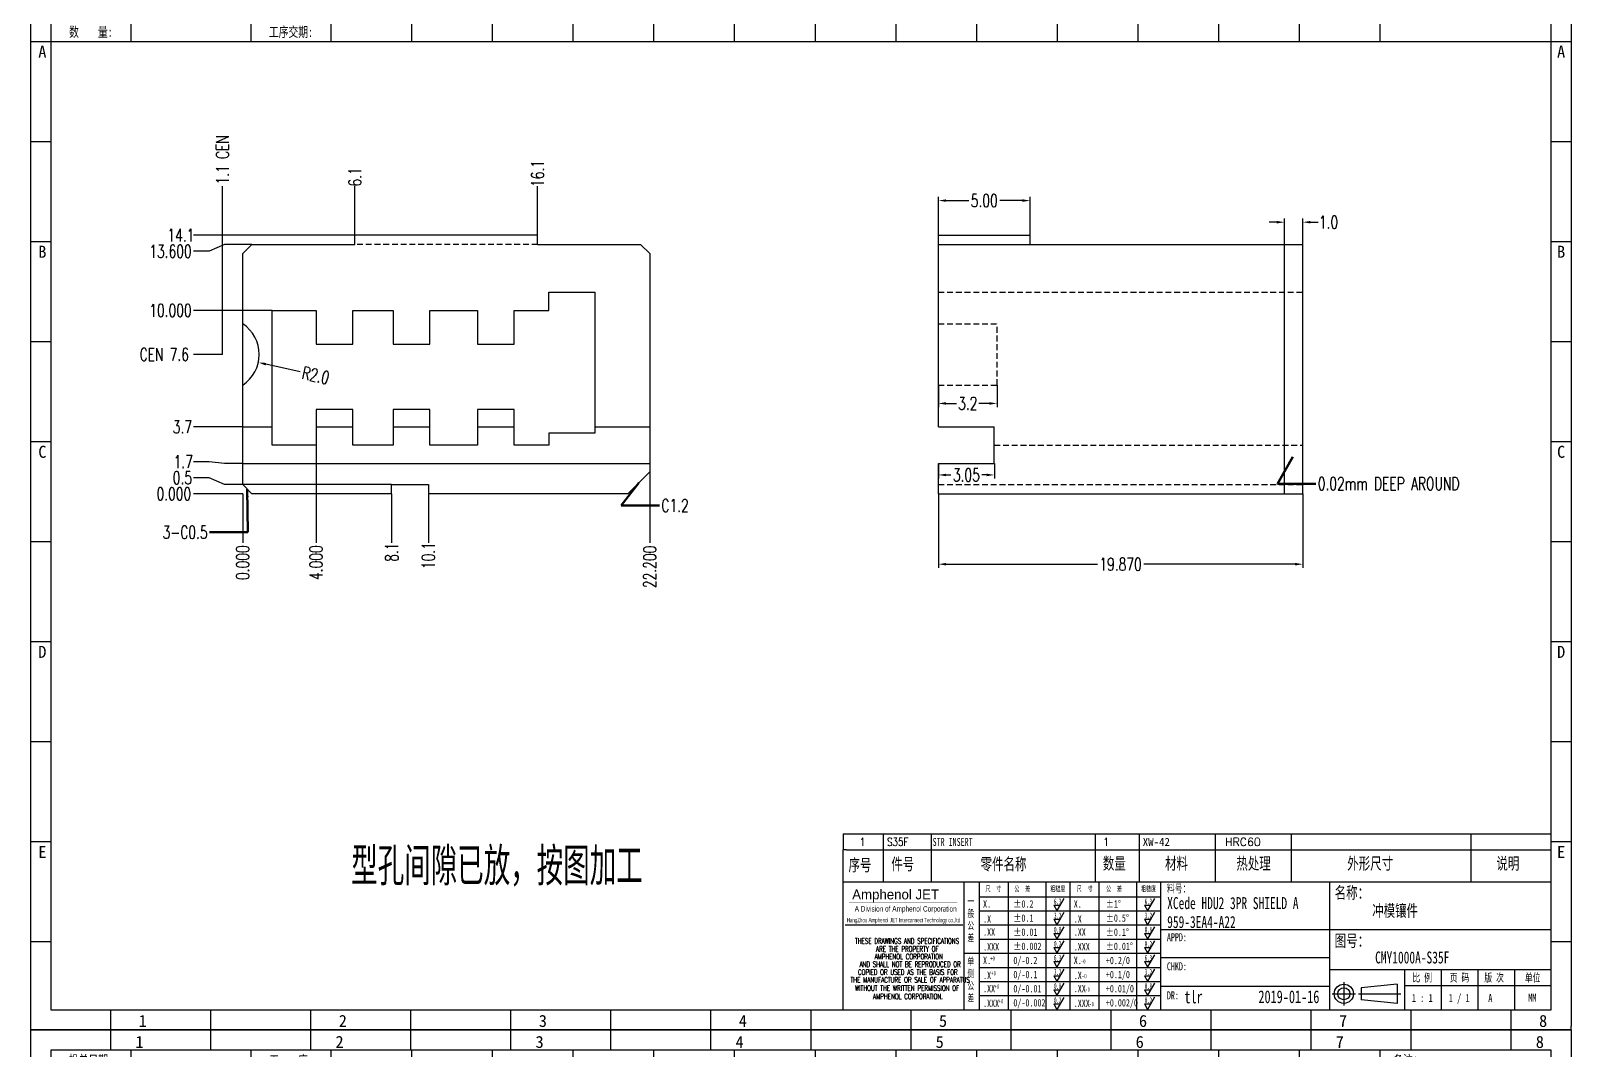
# Model space of a CAD drawing. Header units: millimetres. Extents: x -2852 to 5627, y -2271 to 1849.
# Drawn here: x -934.6 to -850.6, y -246.7 to -191.1 of the extents above; entities that cross this region are included whole.
import ezdxf
from ezdxf.enums import TextEntityAlignment as Align

# ---------------------------------------------------------------- set-up
doc = ezdxf.new("R2010")
doc.units = ezdxf.units.MM
doc.header["$PDSIZE"] = 3
doc.linetypes.add('DASHED2', pattern=[9.525, 6.35, -3.175])
for name, color, linetype in [('1', 7, 'Continuous'), ('11', 4, 'DASHED2'), ('41', 1, 'Continuous')]:
    doc.layers.add(name, color=color, linetype=linetype)
doc.styles.add('CH', font='仿宋_GB2312_0.ttf')
doc.styles.add('jet01', font='simplex.shx', dxfattribs={"width": 0.7, "bigfont": 'hztxt.shx'})
doc.styles.add('jet02', font='simplex.shx', dxfattribs={"width": 0.7})
doc.styles.add('SIMPLEX', font='SIMPLEX')
doc.styles.get("Standard").update_dxf_attribs({"font": '仿宋_GB2312_0.ttf', "width": 0.7})
doc.styles.add('TEXTSTYLE_1', font='TRIUMB.TTF')
doc.styles.add('TEXTSTYLE_2', font='TRIUM.TTF')
doc.styles.add('tk', font='', dxfattribs={"width": 0.7})
doc.styles.add('tk 2', font='仿宋_GB2312_0.ttf', dxfattribs={"width": 0.65})
doc.styles.add('tk 4', font='simplex.shx', dxfattribs={"width": 0.65, "bigfont": 'bigfont.shx'})
doc.styles.get('tk').set_extended_font_data('NSimSun')
doc.dimstyles.new('jet02', dxfattribs={"dimtxt": 3.5, "dimasz": 2.1, "dimexe": 1, "dimexo": 0, "dimgap": 0.5, "dimtad": 0, "dimtoh": 1, "dimdec": 3, "dimzin": 9, "dimdsep": 46, "dimtxsty": 'jet02', "dimcen": 0, "dimclrt": 256, "dimazin": 2, "dimtfac": 1, "dimtdec": 3, "dimtofl": 0, "dimtmove": 0, "dimatfit": 1, "dimfxl": 0, "dimarcsym": 0})

# ---------------------------------------------------------------- blocks, each defined once
blk = doc.blocks.new('*D124')
at = {"layer": '41', "ltscale": 0.05}
for p, q in [((30.095, -2654.696), (30.095, -2652.606)), ((35.095, -2654.696), (35.095, -2652.606)), ((30.515, -2652.806), (31.748, -2652.806)), ((34.675, -2652.806), (33.441, -2652.806))]:
    blk.add_line(p, q, dxfattribs=at)
for points in [[(30.515, -2652.736), (30.515, -2652.876), (30.095, -2652.806)], [(34.675, -2652.736), (34.675, -2652.876), (35.095, -2652.806)]]:
    blk.add_solid(points, dxfattribs=at)
at = {"layer": 'Defpoints', "color": 0, "ltscale": 0.05}
for p in [(35.095, -2652.806), (30.095, -2654.696), (35.095, -2654.696)]:
    blk.add_point(p, dxfattribs=at)
at = {"layer": '41', "ltscale": 0.05, "insert": (32.595, -2652.806), "char_height": 0.7, "attachment_point": 5, "style": 'jet02'}
blk.add_mtext('5.00', dxfattribs=at)
blk = doc.blocks.new('A3-N')
at = {"layer": '1', "color": 1}
for p, q in [((0, 0), (0, 296.73)), ((0, 296.73), (420, 296.73)), ((21.82, 291.27), (21.82, 296.73)), ((49.09, 291.27), (49.09, 296.73)), ((76.36, 291.27), (76.36, 296.73)), ((103.64, 291.27), (103.64, 296.73)), ((103.64, 291.27), (103.64, 296.73)), ((103.64, 291.27), (103.64, 296.73)), ((130.91, 291.27), (130.91, 296.73)), ((158.18, 291.27), (158.18, 296.73)), ((185.45, 291.27), (185.45, 296.73)), ((212.73, 291.27), (212.73, 296.73)), ((240, 291.27), (240, 296.73)), ((267.27, 291.27), (267.27, 296.73)), ((294.55, 291.27), (294.55, 296.73)), ((321.82, 291.27), (321.82, 296.73)), ((349.09, 291.27), (349.09, 296.73)), ((376.36, 291.27), (376.36, 296.73)), ((403.64, 291.27), (403.64, 296.73)), ((420, 296.73), (420, 1)), ((5.45, 269.45), (0, 269.45)), ((420, 269.45), (414.55, 269.45)), ((5.45, 242.18), (0, 242.18)), ((420, 242.18), (414.55, 242.18)), ((5.45, 214.91), (0, 214.91)), ((420, 214.91), (414.55, 214.91)), ((5.45, 187.64), (0, 187.64)), ((420, 187.64), (414.55, 187.64)), ((5.45, 160.36), (0, 160.36)), ((420, 160.36), (414.55, 160.36)), ((5.45, 133.09), (0, 133.09)), ((420, 133.09), (414.55, 133.09)), ((5.45, 105.82), (0, 105.82)), ((420, 105.82), (414.55, 105.82)), ((5.45, 78.55), (0, 78.55)), ((420, 78.55), (414.55, 78.55)), ((5.45, 51.27), (0, 51.27)), ((420, 51.27), (414.55, 51.27)), ((222.45, 49.09), (221.45, 49.09)), ((221.45, 49.09), (221.45, 40.36)), ((222.45, 49.09), (414.55, 49.09)), ((232.36, 49.09), (232.36, 40.36)), ((245.45, 49.09), (245.45, 40.36)), ((290.18, 49.09), (290.18, 40.36)), ((302.18, 49.09), (302.18, 40.36)), ((322.91, 49.09), (322.91, 40.36)), ((343.64, 49.09), (343.64, 40.36)), ((392.73, 40.36), (392.73, 49.09)), ((258.55, 40.36), (258.55, 5.44)), ((266.45, 40.36), (266.45, 5.44)), ((276.78, 40.36), (276.78, 5.45)), ((291.18, 40.36), (291.18, 5.45)), ((301.51, 40.37), (301.51, 5.46)), ((308.01, 40.36), (308.01, 5.45)), ((354.09, 40.36), (354.09, 5.45)), ((308.01, 32.39), (258.55, 32.39)), ((308.01, 28.54), (258.55, 28.54)), ((414.55, 27.27), (308.01, 27.27)), ((5.45, 24), (0, 24)), ((308.01, 24.69), (258.55, 24.69)), ((420, 24), (414.55, 24)), ((308.01, 16.99), (258.55, 16.99)), ((354.09, 19.63), (308.01, 19.63)), ((308.01, 13.14), (258.55, 13.14)), ((414.55, 16.36), (354.09, 16.36)), ((374.55, 16.36), (374.55, 5.45)), ((384.55, 16.36), (384.55, 5.45)), ((394.55, 16.36), (394.55, 5.45)), ((404.55, 16.36), (404.55, 5.45)), ((308.01, 9.29), (258.55, 9.29)), ((308.01, 11.99), (354.09, 11.99)), ((372.51, 12.49), (362.69, 11.5)), ((362.69, 11.5), (362.69, 8.23)), ((372.51, 12.49), (372.51, 7.25)), ((414.55, 12), (374.55, 12)), ((21.82, 0), (21.82, 5.45)), ((49.09, 0), (49.09, 5.45)), ((76.36, 0), (76.36, 5.45)), ((103.64, 0), (103.64, 5.45)), ((130.91, 0), (130.91, 5.45)), ((158.18, 0), (158.18, 5.45)), ((185.45, 0), (185.45, 5.45)), ((212.73, 0), (212.73, 5.45)), ((240, 0), (240, 5.45)), ((267.27, 0), (267.27, 5.45)), ((294.55, 0), (294.55, 5.45)), ((321.82, 0), (321.82, 5.45)), ((349.09, 0), (349.09, 5.45)), ((372.51, 7.25), (362.69, 8.23)), ((376.36, 0), (376.36, 5.45)), ((403.64, 0), (403.64, 5.45)), ((1, 0), (0, 0)), ((420, 0), (1, 0)), ((420, 0), (420, 1))]:
    blk.add_line(p, q, dxfattribs=at)
at = {"layer": '1'}
for p, q in [((414.55, 278.18), (414.55, 284.73)), ((221.45, 40.36), (221.45, 5.45)), ((221.45, 40.36), (414.55, 40.36)), ((221.45, 40.36), (414.55, 40.36)), ((254.41, 40.36), (254.41, 5.45)), ((283.28, 40.36), (283.28, 5.45)), ((308.01, 36.24), (258.55, 36.24)), ((222.08, 28.67), (254.12, 28.67)), ((308.01, 20.84), (254.41, 20.84))]:
    blk.add_line(p, q, dxfattribs=at)
at = {"layer": '1', "color": 1, "ltscale": 0.05}
for p, q in [((278.93, 34.04), (279.79, 32.56)), ((278.93, 34.04), (280.65, 34.04)), ((281.68, 35.84), (279.79, 32.56)), ((303.66, 34.05), (304.52, 32.56)), ((303.66, 34.05), (305.38, 34.05)), ((306.41, 35.84), (304.52, 32.56)), ((278.93, 30.19), (279.79, 28.71)), ((278.93, 30.19), (280.65, 30.19)), ((281.68, 31.99), (279.79, 28.71)), ((303.66, 30.2), (305.38, 30.2)), ((303.66, 30.2), (304.52, 28.71)), ((306.41, 31.99), (304.52, 28.71)), ((278.93, 26.34), (279.79, 24.86)), ((278.93, 26.34), (280.65, 26.34)), ((281.68, 28.14), (279.79, 24.86)), ((303.66, 26.35), (304.52, 24.86)), ((303.66, 26.35), (305.38, 26.35)), ((306.41, 28.14), (304.52, 24.86)), ((278.93, 22.49), (280.65, 22.49)), ((278.93, 22.49), (279.79, 21.01)), ((281.68, 24.29), (279.79, 21.01)), ((303.66, 22.5), (305.38, 22.5)), ((303.66, 22.5), (304.52, 21.01)), ((306.41, 24.29), (304.52, 21.01)), ((278.93, 18.66), (279.79, 17.17)), ((278.93, 18.66), (280.65, 18.66)), ((281.68, 20.45), (279.79, 17.17)), ((303.66, 18.66), (304.52, 17.18)), ((303.66, 18.66), (305.38, 18.66)), ((306.41, 20.46), (304.52, 17.18)), ((278.93, 14.81), (280.65, 14.81)), ((278.93, 14.81), (279.79, 13.32)), ((281.68, 16.6), (279.79, 13.32)), ((281.68, 12.75), (279.79, 9.47)), ((303.66, 14.81), (305.38, 14.81)), ((303.66, 14.81), (304.52, 13.33)), ((306.41, 16.61), (304.52, 13.33)), ((306.41, 12.76), (304.52, 9.48)), ((278.93, 10.96), (279.79, 9.47)), ((278.93, 10.96), (280.65, 10.96)), ((281.68, 8.9), (279.79, 5.62)), ((303.66, 10.96), (304.52, 9.48)), ((303.66, 10.96), (305.38, 10.96)), ((306.41, 8.91), (304.52, 5.63)), ((278.93, 7.11), (279.79, 5.62)), ((278.93, 7.11), (280.65, 7.11)), ((303.66, 7.11), (305.38, 7.11)), ((303.66, 7.11), (304.52, 5.63))]:
    blk.add_line(p, q, dxfattribs=at)
at = {"layer": '1', "color": 1, "ltscale": 0.1}
for p, q in [((358.01, 13.02), (358.01, 6.71)), ((354.86, 9.87), (361.17, 9.87)), ((362.03, 9.87), (373.54, 9.87))]:
    blk.add_line(p, q, dxfattribs=at)
at = {"layer": '1'}
blk.add_lwpolyline([(221.45, 5.45), (414.55, 5.45), (414.55, 291.27), (5.45, 291.27), (5.45, 5.45), (414.55, 5.45)], dxfattribs=at)
at = {"layer": '1', "color": 7, "linetype": 'Continuous', "const_width": 0.123}
blk.add_lwpolyline([(223.11, 34.74), (252.6, 34.76)], dxfattribs=at)
at = {"layer": '1', "color": 1}
for radius in [2.62, 1.64]:
    blk.add_circle((358.01, 9.87), radius, dxfattribs=at)
at = {"layer": '41'}
for p, q in [((27.27, 291.27), (27.27, 269.45)), ((60, 291.27), (60, 269.45)), ((81.82, 291.27), (81.82, 269.45)), ((103.82, 291.27), (103.82, 269.45)), ((125.82, 291.27), (125.82, 269.45)), ((147.82, 291.27), (147.82, 269.45)), ((169.82, 291.27), (169.82, 269.45)), ((191.82, 291.27), (191.82, 269.45)), ((213.82, 291.27), (213.82, 269.45)), ((235.82, 291.27), (235.82, 269.45)), ((257.82, 291.27), (257.82, 269.45)), ((279.82, 291.27), (279.82, 269.45)), ((301.82, 291.27), (301.82, 269.45)), ((323.82, 291.27), (323.82, 269.45)), ((345.82, 291.27), (345.82, 269.45)), ((367.82, 291.27), (367.82, 269.45)), ((367.82, 285.82), (5.45, 285.82)), ((367.82, 280.36), (5.45, 280.36)), ((367.82, 274.91), (5.45, 274.91)), ((414.55, 269.45), (5.45, 269.45))]:
    blk.add_line(p, q, dxfattribs=at)
at = {"layer": '1', "color": 1}
for s, p in [('1', (29.64, 295.11)), ('2', (84.18, 295.11)), ('3', (138.73, 295.11)), ('4', (193.27, 295.11)), ('5', (247.82, 295.11)), ('6', (302.36, 295.11)), ('7', (356.91, 295.11)), ('8', (411.45, 295.11)), ('1', (30.53, 4.11)), ('2', (85.08, 4.11)), ('3', (139.62, 4.11)), ('4', (194.17, 4.11)), ('5', (248.72, 4.11)), ('6', (303.26, 4.11)), ('7', (357.81, 4.11)), ('8', (412.35, 4.11))]:
    blk.add_text(s, height=3.27, dxfattribs=at).set_placement(p, align=Align.TOP_CENTER)
at = {"layer": '1', "style": 'tk', "width": 0.7}
for s, p in [('投单日期:', (16.36, 288.55)), ('工    序:', (70.91, 288.55)), ('备注：', (375.51, 288.55)), ('交    期:', (16.36, 283.09)), ('预估工时:', (70.91, 283.09)), ('加工代码:', (16.36, 277.64)), ('实际工时:', (70.91, 277.64)), ('数    量:', (16.36, 272.18)), ('工序交期:', (70.91, 272.18))]:
    blk.add_text(s, height=2.727, dxfattribs=at).set_placement(p, align=Align.MIDDLE)
at = {"layer": '1', "color": 1}
for s, p in [('A', (2.04, 268.36)), ('B', (2.04, 213.82)), ('C', (2.04, 159.27)), ('D', (2.04, 104.73)), ('E', (2.04, 50.18))]:
    blk.add_text(s, height=3.27, dxfattribs=at).set_placement(p, align=Align.TOP_LEFT)
for s, p in [('A', (418.37, 268.36)), ('B', (418.37, 213.82)), ('C', (418.37, 159.27)), ('D', (418.37, 104.73)), ('E', (418.37, 50.18))]:
    blk.add_text(s, height=3.27, dxfattribs=at).set_placement(p, align=Align.TOP_RIGHT)
at = {"layer": '1', "color": 1, "style": 'tk 2', "width": 0.7}
for s, height, p in [('序号', 3.273, (222.96, 43.34)), ('件号', 3.273, (234.62, 43.61)), ('零件名称', 3.273, (258.97, 43.61)), ('数量', 3.273, (292.3, 43.78)), ('材料', 3.273, (309.27, 43.78)), ('热处理', 3.273, (328.71, 43.78)), ('外形尺寸', 3.273, (358.94, 43.78)), ('说明', 3.273, (399.61, 43.78)), ('料号：', 2.182, (309.77, 37.46)), ('名称：', 3.273, (355.52, 35.79)), ('图号：', 3.273, (355.52, 22.7)), ('比 例', 2.182, (376.69, 13.18)), ('页 码', 2.182, (386.85, 13.18)), ('版 次', 2.182, (396.31, 13.18)), ('单位', 2.182, (407.35, 13.18))]:
    blk.add_text(s, height=height, dxfattribs=at).set_placement(p)
at = {"layer": '1', "color": 7, "linetype": 'Continuous', "style": 'TEXTSTYLE_1'}
blk.add_text('Amphenol JET', height=2.7, dxfattribs=at).set_placement((223.96, 35.61))
at = {"layer": '1', "color": 7, "linetype": 'Continuous'}
for s, height, style, width, p in [('A Division of Amphenol Corporation', 1.5, 'TEXTSTYLE_2', 0.7, (224.64, 32.29)), ('HangZhou Amphenol JET Interconnect Technology co.,ltd ', 1.2, 'TEXTSTYLE_2', 0.6, (222.47, 29.36)), ('THESE DRAWINGS AND SPECIFICATIONS', 1.5, 'tk 4', 0.6, (224.73, 23.52)), ('ARE THE PROPERTY OF', 1.5, 'tk 4', 0.6, (230.45, 21.35)), ('AND SHALL NOT BE REPRODUCED OR', 1.5, 'tk 4', 0.6, (225.95, 17.17)), ('AMPHENOL CORPORATION', 1.5, 'tk 4', 0.6, (230.04, 19.27)), ('THE MANUFACTURE OR SALE OF APPARATUS', 1.5, 'tk 4', 0.6, (223.5, 12.92)), ('COPIED OR USED AS THE BASIS FOR', 1.5, 'tk 4', 0.6, (225.54, 15.02)), ('WITHOUT THE WRITTEN PERMISSION OF', 1.5, 'tk 4', 0.6, (224.73, 10.67)), ('AMPHENOL CORPORATION.', 1.5, 'tk 4', 0.6, (229.63, 8.4))]:
    blk.add_text(s, height=height, dxfattribs=dict(at, style=style, width=width)).set_placement(p)
at = {"layer": '1', "color": 1, "style": 'tk 2', "width": 0.7}
for s, p in [('X.', (259.64, 34.37)), ('%%P0.2', (267.9, 34.37)), ('X.', (284.37, 34.37)), ('%%P1%%D', (293.12, 34.37)), ('.X', (259.64, 30.28)), ('%%P0.1', (267.9, 30.52)), ('.X', (284.37, 30.28)), ('%%P0.5%%D', (293.12, 30.52)), ('.XX', (259.64, 26.71)), ('%%P0.01', (267.9, 26.67)), ('.XX', (284.37, 26.71)), ('%%P0.1%%D', (293.12, 26.67)), ('.XXX', (259.64, 22.68)), ('%%P0.002', (267.9, 22.82)), ('.XXX', (284.37, 22.68)), ('%%P0.01%%D', (293.12, 22.82)), ('X.', (259.64, 18.97)), ('0/-0.2', (267.9, 18.97)), ('X.', (284.37, 18.97)), ('+0.2/0', (293.12, 18.97)), ('.X', (259.64, 14.88)), ('0/-0.1', (267.9, 15.12)), ('.X', (284.37, 14.88)), ('+0.1/0', (293.12, 15.12)), ('.XX', (259.64, 11.31)), ('0/-0.01', (267.9, 11.27)), ('0/-0.002', (267.9, 7.42)), ('.XX', (284.37, 11.31)), ('+0.01/0', (293.12, 11.27)), ('+0.002/0', (293.12, 7.42)), ('.XXX', (259.64, 7.28)), ('.XXX', (284.37, 7.28))]:
    blk.add_text(s, height=2, dxfattribs=at).set_placement(p, align=Align.MIDDLE_LEFT)
at = {"layer": '1', "color": 1, "ltscale": 0.05, "style": 'tk 2', "width": 0.5}
for s, p in [('6.3', (279.01, 34.26)), ('6.3', (303.74, 34.27)), ('3.2', (279.01, 30.41)), ('3.2', (303.74, 30.42)), ('0.8', (279.01, 26.56)), ('0.8', (303.74, 26.57)), ('0.2', (279.01, 22.71)), ('0.2', (303.74, 22.72)), ('6.3', (279.01, 18.87)), ('6.3', (303.74, 18.88)), ('3.2', (279.01, 15.02)), ('0.8', (279.01, 11.17)), ('3.2', (303.74, 15.03)), ('0.8', (303.74, 11.18)), ('0.2', (279.01, 7.32)), ('0.2', (303.74, 7.33))]:
    blk.add_text(s, height=1.6, dxfattribs=at).set_placement(p)
at = {"layer": '1', "style": 'tk 2', "width": 0.7}
for s, p in [('APPD:', (309.77, 24.21)), ('CHKD:', (309.77, 16.27)), ('DR:', (309.77, 8.35))]:
    blk.add_text(s, height=2.182, dxfattribs=at).set_placement(p)
at = {"layer": '1', "color": 7, "style": 'tk 2', "width": 0.7}
blk.add_text('MM', height=2.182, dxfattribs=at).set_placement((408.31, 7.75))
at = {"layer": '1', "color": 1, "ltscale": 0.05, "char_height": 1.5, "width": 6.3627, "attachment_point": 1, "style": 'tk 2'}
for s, insert in [('尺  寸', (260.31, 39.25)), ('公  差', (268.17, 39.25)), ('粗糙度', (277.98, 39.25)), ('尺  寸', (285.2, 39.25)), ('公  差', (293.18, 39.25)), ('粗糙度', (302.71, 39.26))]:
    blk.add_mtext(s, dxfattribs=dict(at, insert=insert))
at = {"layer": '1', "ltscale": 0.05, "char_height": 2, "width": 2.5195, "attachment_point": 1, "style": 'tk 2'}
for s, insert in [('一般公差', (255.39, 36.11)), ('单侧公差', (255.39, 19.71))]:
    blk.add_mtext(s, dxfattribs=dict(at, insert=insert))
at = {"layer": '1', "color": 1, "ltscale": 0.05, "char_height": 1.2, "width": 5.1396, "attachment_point": 1, "line_spacing_factor": 0.8, "style": 'tk 2'}
for s, insert in [('+0', (261.58, 20.13)), ('-0', (286.31, 19.33)), ('+0', (261.88, 16.09)), ('-0', (286.61, 15.29)), ('+0', (262.79, 12.45)), ('+0', (263.87, 8.44)), ('-0', (287.51, 11.65)), ('-0', (288.59, 7.64))]:
    blk.add_mtext(s, dxfattribs=dict(at, insert=insert))
at = {"layer": '1', "style": 'tk 2', "width": 0.7}
for tag, p in [('PATR-NO1', (309.84, 32.96)), ('TITLE', (365.74, 30.9)), ('PATR-NO2', (309.84, 27.81)), ('DWG-NO:', (366.54, 18.14))]:
    blk.add_attdef(tag, p, '', height=3.27, dxfattribs=at)
at = {"layer": '1', "color": 1, "style": 'tk 2', "width": 0.7}
for tag, p in [('DRAW', (314.55, 7.27)), ('DATE', (334.72, 7.32))]:
    blk.add_attdef(tag, p, '', height=3.49, dxfattribs=at)
at = {"layer": '1', "style": 'tk 2', "width": 0.7}
for tag, p in [('SCALE', (376.55, 8.73)), ('SHEET', (386.6, 8.72)), ('REV', (397.38, 8.73))]:
    blk.add_attdef(tag, text='', height=2.18, dxfattribs=at).set_placement(p, align=Align.MIDDLE_LEFT)
blk = doc.blocks.new('FB3')
at = {"layer": '1', "color": 1}
for p, q in [((0, 4.36), (193.09, 4.36)), ((0, 4.36), (0, 0)), ((10.91, 4.36), (10.91, 0)), ((24, 4.36), (24, 0)), ((68.73, 4.36), (68.73, 0)), ((80.73, 4.36), (80.73, 0)), ((101.45, 4.36), (101.45, 0)), ((122.18, 4.36), (122.18, 0)), ((171.27, 0), (171.27, 4.36))]:
    blk.add_line(p, q, dxfattribs=at)
at = {"layer": '1'}
for tag, style, p in [('ITEM', 'SIMPLEX', (4.36, 2.18)), ('PARTNO', 'SIMPLEX', (12, 2.18)), ('QTY', 'SIMPLEX', (74.18, 2.18)), ('MATL', 'CH', (81.72, 2.18)), ('FINISH', 'SIMPLEX', (104.17, 2.18)), ('SPEC', 'SIMPLEX', (130.91, 2.18)), ('REMARK', 'SIMPLEX', (174.06, 2.18))]:
    blk.add_attdef(tag, text='', height=2.18, dxfattribs=dict(at, style=style)).set_placement(p, align=Align.MIDDLE_LEFT)
at = {"layer": '1', "style": 'tk', "width": 0.7}
blk.add_attdef('DIE', text='', height=2.18, dxfattribs=at).set_placement((24.43, 2.18), align=Align.MIDDLE_LEFT)
blk = doc.blocks.new('*D2208')
at = {"layer": '41', "ltscale": 0.05}
blk.add_line((-4.703, -2662.148), (-6.583, -2661.726), dxfattribs=at)
blk.add_solid([(-6.567, -2661.658), (-6.598, -2661.794), (-6.992, -2661.634)], dxfattribs=at)
at = {"layer": 'Defpoints', "color": 0, "ltscale": 0.05}
for p in [(-8.944, -2661.196), (-6.992, -2661.634)]:
    blk.add_point(p, dxfattribs=at)
at = {"layer": '41', "ltscale": 0.05, "insert": (-3.865, -2662.336), "char_height": 0.7, "attachment_point": 5, "rotation": 347.34749, "style": 'jet02'}
blk.add_mtext('R2.0', dxfattribs=at)
blk = doc.blocks.new('*D2209')
at = {"layer": '41', "ltscale": 0.05}
blk.add_line((-7.844, -2668.796), (-10.518, -2668.796), dxfattribs=at)
at = {"layer": 'Defpoints', "color": 0, "ltscale": 0.05}
for p in [(-10.518, -2668.796), (-7.844, -2668.796), (-7.844, -2668.796)]:
    blk.add_point(p, dxfattribs=at)
at = {"layer": '41', "ltscale": 0.05, "insert": (-11.598, -2668.796), "char_height": 0.7, "attachment_point": 5, "style": 'jet02'}
blk.add_mtext('0.000', dxfattribs=at)
blk = doc.blocks.new('*D2210')
at = {"layer": '41', "ltscale": 0.05}
for p, q in [((-9.678, -2667.921), (-10.518, -2667.921)), ((-8.838, -2668.296), (-9.678, -2667.921)), ((0.28, -2668.296), (-8.838, -2668.296))]:
    blk.add_line(p, q, dxfattribs=at)
at = {"layer": 'Defpoints', "color": 0, "ltscale": 0.05}
for p in [(-10.518, -2667.921), (0.28, -2668.296), (-7.844, -2668.796)]:
    blk.add_point(p, dxfattribs=at)
at = {"layer": '41', "ltscale": 0.05, "insert": (-11.131, -2667.921), "char_height": 0.7, "attachment_point": 5, "style": 'jet02'}
blk.add_mtext('0.5', dxfattribs=at)
blk = doc.blocks.new('*D2211')
at = {"layer": '41', "ltscale": 0.05}
for p, q in [((-9.678, -2667.046), (-10.518, -2667.046)), ((-8.838, -2667.146), (-9.678, -2667.046)), ((-7.844, -2667.146), (-8.838, -2667.146))]:
    blk.add_line(p, q, dxfattribs=at)
at = {"layer": 'Defpoints', "color": 0, "ltscale": 0.05}
for p in [(-10.518, -2667.046), (-7.844, -2667.146), (-7.844, -2668.796)]:
    blk.add_point(p, dxfattribs=at)
at = {"layer": '41', "ltscale": 0.05, "insert": (-11.084, -2667.046), "char_height": 0.7, "attachment_point": 5, "style": 'jet02'}
blk.add_mtext('1.7', dxfattribs=at)
blk = doc.blocks.new('*D2212')
at = {"layer": '41', "ltscale": 0.05}
blk.add_line((-7.844, -2665.146), (-10.518, -2665.146), dxfattribs=at)
at = {"layer": 'Defpoints', "color": 0, "ltscale": 0.05}
for p in [(-10.518, -2665.146), (-7.844, -2665.146), (-7.844, -2668.796)]:
    blk.add_point(p, dxfattribs=at)
at = {"layer": '41', "ltscale": 0.05, "insert": (-11.131, -2665.146), "char_height": 0.7, "attachment_point": 5, "style": 'jet02'}
blk.add_mtext('3.7', dxfattribs=at)
blk = doc.blocks.new('*D2213')
at = {"layer": '41', "ltscale": 0.05}
blk.add_line((-8.944, -2661.196), (-10.518, -2661.196), dxfattribs=at)
at = {"layer": 'Defpoints', "color": 0, "ltscale": 0.05}
for p in [(-10.518, -2661.196), (-8.944, -2661.196), (-7.844, -2668.796)]:
    blk.add_point(p, dxfattribs=at)
at = {"layer": '41', "ltscale": 0.05, "insert": (-12.286, -2661.196), "char_height": 0.7, "attachment_point": 5, "style": 'jet02'}
blk.add_mtext('{\\C1; CEN }7.6', dxfattribs=at)
blk = doc.blocks.new('*D2214')
at = {"layer": '41', "ltscale": 0.05}
for p, q in [((-8.838, -2655.196), (-9.678, -2655.571)), ((-7.344, -2655.196), (-8.838, -2655.196)), ((-9.678, -2655.571), (-10.518, -2655.571))]:
    blk.add_line(p, q, dxfattribs=at)
at = {"layer": 'Defpoints', "color": 0, "ltscale": 0.05}
for p in [(-7.344, -2655.196), (-10.518, -2655.571), (-7.844, -2668.796)]:
    blk.add_point(p, dxfattribs=at)
at = {"layer": '41', "ltscale": 0.05, "insert": (-11.784, -2655.571), "char_height": 0.7, "attachment_point": 5, "style": 'jet02'}
blk.add_mtext('13.600', dxfattribs=at)
blk = doc.blocks.new('*D2215')
at = {"layer": '41', "ltscale": 0.05}
blk.add_line((-1.724, -2654.696), (-10.518, -2654.696), dxfattribs=at)
at = {"layer": 'Defpoints', "color": 0, "ltscale": 0.05}
for p in [(-10.518, -2654.696), (-1.724, -2654.696), (-7.844, -2668.796)]:
    blk.add_point(p, dxfattribs=at)
at = {"layer": '41', "ltscale": 0.05, "insert": (-11.213, -2654.696), "char_height": 0.7, "attachment_point": 5, "style": 'jet02'}
blk.add_mtext('14.1', dxfattribs=at)
blk = doc.blocks.new('*D2216')
at = {"layer": '41', "ltscale": 0.05}
blk.add_line((-7.844, -2668.796), (-7.844, -2671.47), dxfattribs=at)
at = {"layer": 'Defpoints', "color": 0, "ltscale": 0.05}
for p in [(-7.844, -2668.796), (-7.844, -2668.796), (-7.844, -2671.47)]:
    blk.add_point(p, dxfattribs=at)
at = {"layer": '41', "ltscale": 0.05, "insert": (-7.844, -2672.55), "char_height": 0.7, "attachment_point": 5, "rotation": 90, "style": 'jet02'}
blk.add_mtext('0.000', dxfattribs=at)
blk = doc.blocks.new('*D2217')
at = {"layer": '41', "ltscale": 0.05}
blk.add_line((0.28, -2668.796), (0.28, -2671.47), dxfattribs=at)
at = {"layer": 'Defpoints', "color": 0, "ltscale": 0.05}
for p in [(-7.844, -2668.796), (0.28, -2668.796), (0.28, -2671.47)]:
    blk.add_point(p, dxfattribs=at)
at = {"layer": '41', "ltscale": 0.05, "insert": (0.28, -2671.978), "char_height": 0.7, "attachment_point": 5, "rotation": 90, "style": 'jet02'}
blk.add_mtext('8.1', dxfattribs=at)
blk = doc.blocks.new('*D2218')
at = {"layer": '41', "ltscale": 0.05}
blk.add_line((2.28, -2668.796), (2.28, -2671.47), dxfattribs=at)
at = {"layer": 'Defpoints', "color": 0, "ltscale": 0.05}
for p in [(-7.844, -2668.796), (2.28, -2668.796), (2.28, -2671.47)]:
    blk.add_point(p, dxfattribs=at)
at = {"layer": '41', "ltscale": 0.05, "insert": (2.28, -2672.165), "char_height": 0.7, "attachment_point": 5, "rotation": 90, "style": 'jet02'}
blk.add_mtext('10.1', dxfattribs=at)
blk = doc.blocks.new('*D2219')
at = {"layer": '41', "ltscale": 0.05}
blk.add_line((14.356, -2667.596), (14.356, -2671.47), dxfattribs=at)
at = {"layer": 'Defpoints', "color": 0, "ltscale": 0.05}
for p in [(14.356, -2667.596), (-7.844, -2668.796), (14.356, -2671.47)]:
    blk.add_point(p, dxfattribs=at)
at = {"layer": '41', "ltscale": 0.05, "insert": (14.356, -2672.783), "char_height": 0.7, "attachment_point": 5, "rotation": 90, "style": 'jet02'}
blk.add_mtext('22.200', dxfattribs=at)
blk = doc.blocks.new('*D2220')
at = {"layer": '41', "ltscale": 0.05}
blk.add_line((-8.944, -2661.196), (-8.944, -2652.022), dxfattribs=at)
at = {"layer": 'Defpoints', "color": 0, "ltscale": 0.05}
for p in [(-8.944, -2652.022), (-8.944, -2661.196), (-7.844, -2668.796)]:
    blk.add_point(p, dxfattribs=at)
at = {"layer": '41', "ltscale": 0.05, "insert": (-8.944, -2650.581), "char_height": 0.7, "attachment_point": 5, "rotation": 90, "style": 'jet02'}
blk.add_mtext('1.1{\\C1; CEN }', dxfattribs=at)
blk = doc.blocks.new('*D2221')
at = {"layer": '41', "ltscale": 0.05}
blk.add_line((-1.724, -2654.696), (-1.724, -2652.022), dxfattribs=at)
at = {"layer": 'Defpoints', "color": 0, "ltscale": 0.05}
for p in [(-1.724, -2652.022), (-1.724, -2654.696), (-7.844, -2668.796)]:
    blk.add_point(p, dxfattribs=at)
at = {"layer": '41', "ltscale": 0.05, "insert": (-1.724, -2651.514), "char_height": 0.7, "attachment_point": 5, "rotation": 90, "style": 'jet02'}
blk.add_mtext('6.1', dxfattribs=at)
blk = doc.blocks.new('*D2222')
at = {"layer": '41', "ltscale": 0.05}
blk.add_line((8.236, -2654.696), (8.236, -2652.022), dxfattribs=at)
at = {"layer": 'Defpoints', "color": 0, "ltscale": 0.05}
for p in [(8.236, -2652.022), (8.236, -2654.696), (-7.844, -2668.796)]:
    blk.add_point(p, dxfattribs=at)
at = {"layer": '41', "ltscale": 0.05, "insert": (8.236, -2651.327), "char_height": 0.7, "attachment_point": 5, "rotation": 90, "style": 'jet02'}
blk.add_mtext('16.1', dxfattribs=at)
blk = doc.blocks.new('*D2223')
at = {"layer": '41', "ltscale": 0.05}
blk.add_line((-3.844, -2666.146), (-3.844, -2671.47), dxfattribs=at)
at = {"layer": 'Defpoints', "color": 0, "ltscale": 0.05}
for p in [(-3.844, -2666.146), (-7.844, -2668.796), (-3.844, -2671.47)]:
    blk.add_point(p, dxfattribs=at)
at = {"layer": '41', "ltscale": 0.05, "insert": (-3.844, -2672.55), "char_height": 0.7, "attachment_point": 5, "rotation": 90, "style": 'jet02'}
blk.add_mtext('4.000', dxfattribs=at)
blk = doc.blocks.new('*D2224')
at = {"layer": '41', "ltscale": 0.05}
blk.add_line((-6.244, -2658.796), (-10.518, -2658.796), dxfattribs=at)
at = {"layer": 'Defpoints', "color": 0, "ltscale": 0.05}
for p in [(-10.518, -2658.796), (-6.244, -2658.796), (-7.844, -2668.796)]:
    blk.add_point(p, dxfattribs=at)
at = {"layer": '41', "ltscale": 0.05, "insert": (-11.784, -2658.796), "char_height": 0.7, "attachment_point": 5, "style": 'jet02'}
blk.add_mtext('10.000', dxfattribs=at)
blk = doc.blocks.new('*D2225')
at = {"layer": '41', "ltscale": 0.05}
for p, q in [((30.095, -2668.796), (30.095, -2672.834)), ((49.965, -2668.796), (49.965, -2672.834)), ((30.515, -2672.634), (38.763, -2672.634)), ((49.545, -2672.634), (41.296, -2672.634))]:
    blk.add_line(p, q, dxfattribs=at)
for points in [[(30.515, -2672.564), (30.515, -2672.704), (30.095, -2672.634)], [(49.545, -2672.564), (49.545, -2672.704), (49.965, -2672.634)]]:
    blk.add_solid(points, dxfattribs=at)
at = {"layer": 'Defpoints', "color": 0, "ltscale": 0.05}
for p in [(30.095, -2668.796), (49.965, -2668.796), (49.965, -2672.634)]:
    blk.add_point(p, dxfattribs=at)
at = {"layer": '41', "ltscale": 0.05, "insert": (40.03, -2672.634), "char_height": 0.7, "attachment_point": 5, "style": 'jet02'}
blk.add_mtext('19.870', dxfattribs=at)
blk = doc.blocks.new('*D2226')
at = {"layer": '41', "ltscale": 0.05}
for p, q in [((30.095, -2662.866), (30.095, -2664.068)), ((33.295, -2662.866), (33.295, -2664.068)), ((30.515, -2663.868), (31.081, -2663.868)), ((32.875, -2663.868), (32.308, -2663.868))]:
    blk.add_line(p, q, dxfattribs=at)
for points in [[(30.515, -2663.798), (30.515, -2663.938), (30.095, -2663.868)], [(32.875, -2663.798), (32.875, -2663.938), (33.295, -2663.868)]]:
    blk.add_solid(points, dxfattribs=at)
at = {"layer": 'Defpoints', "color": 0, "ltscale": 0.05}
for p in [(30.095, -2662.866), (33.295, -2662.866), (30.095, -2663.868)]:
    blk.add_point(p, dxfattribs=at)
at = {"layer": '41', "ltscale": 0.05, "insert": (31.695, -2663.868), "char_height": 0.7, "attachment_point": 5, "style": 'jet02'}
blk.add_mtext('3.2', dxfattribs=at)
blk = doc.blocks.new('*D2227')
at = {"layer": '41', "ltscale": 0.05}
for p, q in [((30.095, -2667.146), (30.095, -2667.968)), ((30.515, -2667.768), (30.773, -2667.768)), ((32.725, -2667.768), (32.466, -2667.768)), ((33.145, -2667.146), (33.145, -2667.968))]:
    blk.add_line(p, q, dxfattribs=at)
for points in [[(30.515, -2667.698), (30.515, -2667.838), (30.095, -2667.768)], [(32.725, -2667.698), (32.725, -2667.838), (33.145, -2667.768)]]:
    blk.add_solid(points, dxfattribs=at)
at = {"layer": 'Defpoints', "color": 0, "ltscale": 0.05}
for p in [(30.095, -2667.146), (33.145, -2667.146), (33.145, -2667.768)]:
    blk.add_point(p, dxfattribs=at)
at = {"layer": '41', "ltscale": 0.05, "insert": (31.62, -2667.768), "char_height": 0.7, "attachment_point": 5, "style": 'jet02'}
blk.add_mtext('3.05', dxfattribs=at)
blk = doc.blocks.new('*D2228')
at = {"layer": '41', "ltscale": 0.05}
for p, q in [((48.545, -2653.985), (48.125, -2653.985)), ((48.965, -2655.196), (48.965, -2653.785)), ((49.965, -2655.196), (49.965, -2653.785)), ((50.385, -2653.985), (50.805, -2653.985))]:
    blk.add_line(p, q, dxfattribs=at)
for points in [[(48.545, -2653.915), (48.545, -2654.055), (48.965, -2653.985)], [(50.385, -2653.915), (50.385, -2654.055), (49.965, -2653.985)]]:
    blk.add_solid(points, dxfattribs=at)
at = {"layer": 'Defpoints', "color": 0, "ltscale": 0.05}
for p in [(49.965, -2653.985), (48.965, -2655.196), (49.965, -2655.196)]:
    blk.add_point(p, dxfattribs=at)
at = {"layer": '41', "ltscale": 0.05, "insert": (51.371, -2653.985), "char_height": 0.7, "attachment_point": 5, "style": 'jet02'}
blk.add_mtext('1.0', dxfattribs=at)

msp = doc.modelspace()

# ---------------------------------------------------------------- linework, layer by layer
at = {"layer": '1', "ltscale": 0.05}
for p, q in [((-906.9716, -202.2663), (-916.9316, -202.2663)), ((-916.9316, -202.7663), (-916.9316, -202.2663)), ((-906.9716, -202.7663), (-906.9716, -202.2663)), ((-885.1131, -202.2663), (-880.1131, -202.2663)), ((-885.1131, -212.7163), (-885.1131, -202.2663)), ((-880.1131, -202.7663), (-880.1131, -202.2663)), ((-885.1131, -202.7663), (-865.2431, -202.7663)), ((-865.2431, -216.3663), (-865.2431, -202.7663)), ((-885.1131, -212.7163), (-882.0631, -212.7163)), ((-882.0631, -214.7163), (-882.0631, -212.7163)), ((-885.1131, -216.3663), (-885.1131, -214.7163)), ((-885.1131, -214.7163), (-882.0631, -214.7163)), ((-914.9279, -216.3663), (-914.9279, -215.8663)), ((-914.9279, -215.8663), (-912.9279, -215.8663)), ((-912.9279, -215.8663), (-912.9279, -216.3663)), ((-885.1131, -216.3663), (-865.2431, -216.3663))]:
    msp.add_line(p, q, dxfattribs=at)
at = {"layer": '1', "color": 3, "ltscale": 0.05}
msp.add_line((-866.2431, -216.3663), (-866.2431, -202.7663), dxfattribs=at)
at = {"layer": '1', "color": 2, "ltscale": 0.05}
for p, q in [((-923.0516, -212.7163), (-921.4516, -212.7163)), ((-919.0516, -212.7163), (-917.0516, -212.7163)), ((-914.8516, -212.7163), (-912.8516, -212.7163)), ((-910.2516, -212.7163), (-908.2516, -212.7163)), ((-903.8516, -212.7163), (-900.8516, -212.7163)), ((-923.0516, -214.7163), (-900.8516, -214.7163))]:
    msp.add_line(p, q, dxfattribs=at)
at = {"layer": '1', "ltscale": 0.05}
for points in [[(-914.9279, -216.3663), (-922.5516, -216.3663), (-923.0516, -215.8663), (-923.0516, -203.2663), (-922.5516, -202.7663), (-916.9316, -202.7663)], [(-906.9716, -202.7663), (-901.3516, -202.7663), (-900.8516, -203.2663), (-900.8516, -215.1663), (-902.0516, -216.3663), (-912.9279, -216.3663)]]:
    msp.add_lwpolyline(points, dxfattribs=at)
msp.add_lwpolyline([(-919.0516, -206.3663), (-919.0516, -208.2138), (-917.0516, -208.2138), (-917.0516, -206.3663), (-914.8516, -206.3663), (-914.8516, -208.2138), (-912.8516, -208.2138), (-912.8516, -206.3663), (-910.2516, -206.3663), (-910.2516, -208.2138), (-908.2516, -208.2138), (-908.2516, -206.3663), (-906.3516, -206.3663), (-906.3516, -205.3663), (-903.8516, -205.3663), (-903.8516, -213.0663), (-906.3516, -213.0663), (-906.3516, -213.7163), (-908.2516, -213.7163), (-908.2516, -211.7688), (-910.2516, -211.7688), (-910.2516, -213.7163), (-912.8516, -213.7163), (-912.8516, -211.7688), (-914.8516, -211.7688), (-914.8516, -213.7163), (-917.0516, -213.7163), (-917.0516, -211.7688), (-919.0516, -211.7688), (-919.0516, -213.7163), (-921.4516, -213.7163), (-921.4516, -206.3663)], close=True, dxfattribs=at)
msp.add_arc((-924.1516, -208.7663), 2, 303.367013, 56.632987, dxfattribs=at)
at = {"layer": '11', "ltscale": 0.05}
for p, q in [((-906.9716, -202.7663), (-916.9316, -202.7663)), ((-885.1131, -205.3663), (-865.2431, -205.3663)), ((-885.1131, -207.0959), (-881.9131, -207.0959)), ((-881.9131, -210.4366), (-881.9131, -207.0959)), ((-885.1131, -210.4366), (-881.9131, -210.4366)), ((-882.0631, -213.7163), (-865.2431, -213.7163)), ((-885.1131, -215.8663), (-865.2431, -215.8663))]:
    msp.add_line(p, q, dxfattribs=at)

# ---------------------------------------------------------------- block references
at = {"layer": '1', "ltscale": 0.05, "xscale": 0.2000000000000455, "yscale": 0.2000000000000455, "zscale": 0.2000000000000455}
for p, values in [((-934.6058, -245.6035), {'DWG-NO:': 'CMY1000A-S35F', 'TITLE': '冲模镶件', 'REV': 'A', 'SHEET': '1 / 1', 'DRAW': 'tlr', 'DATE': '2019-01-16', 'PATR-NO1': 'XCede HDU2 3PR SHIELD A', 'PATR-NO2': '959-3EA4-A22', 'SCALE': '1 : 1'}), ((-934.6058, -304.949), {'DWG-NO:': 'CMY1000A-S35G', 'TITLE': '冲模镶件', 'REV': 'A', 'SHEET': '1 / 1', 'DRAW': 'tlr', 'DATE': '2019-01-16', 'PATR-NO1': 'XCede HDU2 3PR SHIELD A', 'PATR-NO2': '959-3EA4-A22', 'SCALE': '1 : 1'})]:
    msp.add_blockref('A3-N', p, dxfattribs=at).add_auto_attribs(values)
at = {"layer": '1', "ltscale": 0.05}
ref = msp.add_blockref('FB3', (-890.3149, -235.7854), dxfattribs=dict(at, xscale=0.2000000000000455, yscale=0.2000000000000455, zscale=0.2000000000000455))
ref.add_attrib('PARTNO', 'S35F', dxfattribs={"height": 0.43636, "style": 'SIMPLEX', "width": 0.8}).set_placement((-887.9149, -235.349), align=Align.MIDDLE_LEFT)
ref.add_attrib('ITEM', '1', dxfattribs={"height": 0.4364, "style": 'SIMPLEX'}).set_placement((-889.4422, -235.349), align=Align.MIDDLE_LEFT)
ref.add_attrib('DIE', 'STR INSERT', dxfattribs={"height": 0.43636, "style": 'tk', "width": 0.7}).set_placement((-885.4289, -235.349), align=Align.MIDDLE_LEFT)
ref.add_attrib('QTY', '1', dxfattribs={"height": 0.4364, "style": 'SIMPLEX'}).set_placement((-876.155, -235.349), align=Align.MIDDLE_LEFT)
ref.add_attrib('MATL', 'XW-42', dxfattribs={"height": 0.43636, "style": 'CH'}).set_placement((-873.9717, -235.349), align=Align.MIDDLE_LEFT)
ref.add_attrib('FINISH', 'HRC60', dxfattribs={"height": 0.43636, "style": 'SIMPLEX'}).set_placement((-869.4804, -235.349), align=Align.MIDDLE_LEFT)

# ---------------------------------------------------------------- texts
at = {"layer": '1', "ltscale": 0.05, "style": 'jet01', "width": 0.7}
msp.add_text('型孔间隙已放，按图加工', height=2.064003, dxfattribs=at).set_placement((-917.1323, -237.7181))
at = {"layer": '41', "ltscale": 0.05, "char_height": 0.7, "style": 'jet02'}
for s, insert, attachment_point in [('0.02mm DEEP AROUND', (-864.4237, -215.8141), 4), ('C1.2', (-900.2182, -217.0063), 4), ('3-C0.5', (-924.9661, -218.4605), 6)]:
    msp.add_mtext(s, dxfattribs=dict(at, insert=insert, attachment_point=attachment_point))

# ---------------------------------------------------------------- dimensions: what is measured, and where the dimension line sits
at = {"layer": '41', "ltscale": 0.05}
for offset, dtype, text, picture, middle in [((0, 9.1739), 1, '<>{\\C1; CEN }', '*D2220', (-924.1516, -198.1507)), ((-1.5739, 0), 0, '{\\C1; CEN }<>', '*D2213', (-927.4938, -208.7663))]:
    dim = msp.add_ordinate_dim(feature_location=(-924.1516, -208.7663), offset=offset, dtype=dtype, origin=(-923.0516, -216.3663), text=text, dimstyle='jet02', override={"dimscale": 0.2, "dimtoh": 0, "dimdec": 1, "dimzin": 1, "dimclrd": 256, "dimclre": 256, "dimadec": 1, "dimazin": 0, "dimatfit": 3, "dimlwd": 65535, "dimlwe": 65535}, dxfattribs=at)
    dim.commit()
    dim.dimension.update_dxf_attribs({"geometry": picture, "text_midpoint": middle, "insert": (-915.2077, 2452.4298)})
for feature_location, offset, dtype, origin, override, picture, middle, set_off in [((-906.9716, -202.2663), (0, 2.6739), 1, (-923.0516, -216.3663), {"dimscale": 0.2, "dimtoh": 0, "dimdec": 1, "dimzin": 1, "dimclrd": 256, "dimclre": 256, "dimadec": 1, "dimazin": 0, "dimatfit": 3, "dimlwd": 65535, "dimlwe": 65535}, '*D2222', (-906.9716, -198.8974), (-915.2077, 2452.4298)), ((-916.9316, -202.2663), (0, 2.6739), 1, (-923.0516, -216.3663), {"dimscale": 0.2, "dimtoh": 0, "dimdec": 1, "dimzin": 1, "dimclrd": 256, "dimclre": 256, "dimadec": 1, "dimazin": 0, "dimatfit": 3, "dimlwd": 65535, "dimlwe": 65535}, '*D2221', (-916.9316, -199.084), (-915.2077, 2452.4298)), ((-916.9316, -202.2663), (-8.7939, 0), 0, (-923.0516, -216.3663), {"dimscale": 0.2, "dimtoh": 0, "dimdec": 1, "dimzin": 1, "dimclrd": 256, "dimclre": 256, "dimadec": 1, "dimazin": 0, "dimatfit": 3, "dimlwd": 65535, "dimlwe": 65535}, '*D2215', (-926.4205, -202.2663), (-915.2077, 2452.4298)), ((-922.5516, -202.7663), (-3.1739, -0.375), 0, (-923.0516, -216.3663), {"dimscale": 0.2, "dimtoh": 0, "dimzin": 1, "dimclrd": 256, "dimclre": 256, "dimadec": 3, "dimazin": 0, "dimatfit": 3, "dimlwd": 65535, "dimlwe": 65535}, '*D2214', (-926.9922, -203.1413), (-915.2077, 2452.4298)), ((-921.4516, -206.3663), (-4.2739, 0), 0, (-923.0516, -216.3663), {"dimscale": 0.2, "dimtoh": 0, "dimzin": 1, "dimclrd": 256, "dimclre": 256, "dimadec": 3, "dimazin": 0, "dimatfit": 3, "dimlwd": 65535, "dimlwe": 65535}, '*D2224', (-926.9922, -206.3663), (-915.2077, 2452.4298)), ((-923.0516027042, -212.7162598492), (-2.6739057284, 0), 0, (-923.0516027042, -216.3662598492), {"dimscale": 0.2, "dimtoh": 0, "dimdec": 1, "dimzin": 1, "dimclrd": 256, "dimclre": 256, "dimadec": 1, "dimazin": 0, "dimatfit": 3, "dimlwd": 65535, "dimlwe": 65535}, '*D2212', (-926.338841766, -212.7162598492), (-915.2077048823, 2452.4298167741)), ((-923.0516027042, -214.7162598492), (-2.6739057284, 0.1), 0, (-923.0516027042, -216.3662598492), {"dimscale": 0.2, "dimtoh": 0, "dimdec": 1, "dimzin": 1, "dimclrd": 256, "dimclre": 256, "dimadec": 1, "dimazin": 0, "dimatfit": 3, "dimlwd": 65535, "dimlwe": 65535}, '*D2211', (-926.2921750993, -214.6162598492), (-915.2077048823, 2452.4298167741)), ((-919.0516, -213.7163), (0, -5.3239), 1, (-923.0516, -216.3663), {"dimscale": 0.2, "dimtoh": 0, "dimzin": 1, "dimclrd": 256, "dimclre": 256, "dimadec": 3, "dimazin": 0, "dimatfit": 3, "dimlwd": 65535, "dimlwe": 65535}, '*D2223', (-919.0516, -220.1202), (-915.2077, 2452.4298)), ((-914.9279, -215.8663), (-10.7977, 0.375), 0, (-923.0516, -216.3663), {"dimscale": 0.2, "dimtoh": 0, "dimdec": 1, "dimzin": 1, "dimclrd": 256, "dimclre": 256, "dimadec": 1, "dimazin": 0, "dimatfit": 3, "dimlwd": 65535, "dimlwe": 65535}, '*D2210', (-926.3388, -215.4913), (-915.2077, 2452.4298)), ((-900.8516, -215.1663), (0, -3.8739), 1, (-923.0516, -216.3663), {"dimscale": 0.2, "dimtoh": 0, "dimzin": 1, "dimclrd": 256, "dimclre": 256, "dimadec": 3, "dimazin": 0, "dimatfit": 3, "dimlwd": 65535, "dimlwe": 65535}, '*D2219', (-900.8516, -220.3535), (-915.2077, 2452.4298)), ((-923.0516027042, -216.3662598492), (-2.6739057284, 0), 0, (-923.0516027042, -216.3662598492), {"dimscale": 0.2, "dimtoh": 0, "dimzin": 1, "dimclrd": 256, "dimclre": 256, "dimadec": 3, "dimazin": 0, "dimatfit": 3, "dimlwd": 65535, "dimlwe": 65535}, '*D2209', (-926.8055084327, -216.3662598492), (-915.2077048823, 2452.4298167741)), ((-923.0516027042, -216.3662598492), (0, -2.6739057184), 1, (-923.0516027042, -216.3662598492), {"dimscale": 0.2, "dimtoh": 0, "dimzin": 1, "dimclrd": 256, "dimclre": 256, "dimadec": 3, "dimazin": 0, "dimatfit": 3, "dimlwd": 65535, "dimlwe": 65535}, '*D2216', (-923.0516027042, -220.1201655677), (-915.2077048823, 2452.4298167741)), ((-914.9279, -216.3663), (0, -2.6739), 1, (-923.0516, -216.3663), {"dimscale": 0.2, "dimtoh": 0, "dimdec": 1, "dimzin": 1, "dimclrd": 256, "dimclre": 256, "dimadec": 1, "dimazin": 0, "dimatfit": 3, "dimlwd": 65535, "dimlwe": 65535}, '*D2217', (-914.9279, -219.5485), (-915.2077, 2452.4298)), ((-912.9279, -216.3663), (0, -2.6739), 1, (-923.0516, -216.3663), {"dimscale": 0.2, "dimtoh": 0, "dimdec": 1, "dimzin": 1, "dimclrd": 256, "dimclre": 256, "dimadec": 1, "dimazin": 0, "dimatfit": 3, "dimlwd": 65535, "dimlwe": 65535}, '*D2218', (-912.9279, -219.7352), (-915.2077, 2452.4298))]:
    dim = msp.add_ordinate_dim(feature_location=feature_location, offset=offset, dtype=dtype, origin=origin, dimstyle='jet02', override=override, dxfattribs=at)
    dim.commit()
    dim.dimension.update_dxf_attribs({"geometry": picture, "text_midpoint": middle, "insert": set_off})
for base, p1, p2, override, picture, middle in [((-880.1131, -200.3759), (-885.1131, -202.2663), (-880.1131, -202.2663), {"dimscale": 0.2, "dimtoh": 0, "dimdec": 2, "dimzin": 1, "dimclrd": 256, "dimclre": 256, "dimazin": 0, "dimatfit": 3, "dimlwd": 65535, "dimlwe": 65535}, '*D124', (-882.6131, -200.3759)), ((-865.2431, -201.5552), (-866.2431, -202.7663), (-865.2431, -202.7663), {"dimscale": 0.2, "dimtoh": 0, "dimdec": 1, "dimzin": 1, "dimclrd": 256, "dimclre": 256, "dimadec": 1, "dimazin": 0, "dimatfit": 3, "dimlwd": 65535, "dimlwe": 65535}, '*D2228', (-863.8365, -201.5552)), ((-885.1131, -211.4386), (-881.9131, -210.4366), (-885.1131, -210.4366), {"dimscale": 0.2, "dimtoh": 0, "dimdec": 1, "dimzin": 1, "dimclrd": 256, "dimclre": 256, "dimadec": 1, "dimazin": 0, "dimatfit": 3, "dimlwd": 65535, "dimlwe": 65535}, '*D2226', (-883.5131, -211.4386)), ((-882.0631, -215.3386), (-885.1131, -214.7163), (-882.0631, -214.7163), {"dimscale": 0.2, "dimtoh": 0, "dimdec": 2, "dimzin": 1, "dimclrd": 256, "dimclre": 256, "dimazin": 0, "dimatfit": 3, "dimlwd": 65535, "dimlwe": 65535}, '*D2227', (-883.5881, -215.3386)), ((-865.2431, -220.2041), (-885.1131, -216.3663), (-865.2431, -216.3663), {"dimscale": 0.2, "dimtoh": 0, "dimzin": 1, "dimclrd": 256, "dimclre": 256, "dimadec": 3, "dimazin": 0, "dimatfit": 3, "dimlwd": 65535, "dimlwe": 65535}, '*D2225', (-875.1781, -220.2041))]:
    dim = msp.add_linear_dim(base=base, p1=p1, p2=p2, dimstyle='jet02', override=override, dxfattribs=at)
    dim.commit()
    dim.dimension.update_dxf_attribs({"geometry": picture, "text_midpoint": middle, "insert": (-915.2077, 2452.4298)})
at = {"layer": '41'}
dim = msp.add_radius_dim(center=(-924.1516, -208.7663), mpoint=(-922.2002, -209.2043), dimstyle='jet02', override={"dimscale": 0.2, "dimtoh": 0, "dimdec": 1, "dimzin": 1, "dimclrd": 256, "dimclre": 256, "dimadec": 1, "dimazin": 0, "dimatfit": 3, "dimlwd": 65535, "dimlwe": 65535}, dxfattribs=at)
dim.commit()
dim.dimension.update_dxf_attribs({"geometry": '*D2208', "text_midpoint": (-919.0729, -209.9064), "dimtype": 132, "insert": (-915.2077, 2452.4298)})

# ---------------------------------------------------------------- leaders
at = {"layer": '41', "ltscale": 0.05, "annotation_type": 0, "has_hookline": 1}
for points, override, hookline_direction, text_width in [([(-865.7893, -214.3416), (-866.6237, -215.8141), (-864.5237, -215.8141)], {"dimscale": 0.2, "dimtoh": 0, "dimdec": 1, "dimzin": 1, "dimclrd": 256, "dimclre": 256, "dimadec": 1, "dimazin": 0, "dimatfit": 3, "dimlwd": 65535, "dimlwe": 65535}, 0, 8.6567), ([(-901.4516, -215.7663), (-902.4182, -217.0063), (-900.3182, -217.0063)], {"dimscale": 0.2, "dimtoh": 0, "dimzin": 1, "dimclrd": 256, "dimclre": 256, "dimadec": 3, "dimazin": 0, "dimatfit": 3, "dimlwd": 65535, "dimlwe": 65535}, 0, 1.4233), ([(-922.8016, -216.1163), (-922.7661, -218.4605), (-924.8661, -218.4605)], {"dimscale": 0.2, "dimtoh": 0, "dimzin": 1, "dimclrd": 256, "dimclre": 256, "dimadec": 3, "dimazin": 0, "dimatfit": 3, "dimlwd": 65535, "dimlwe": 65535}, 1, 2.59)]:
    msp.add_leader(points, dimstyle='jet02', override=override, dxfattribs=dict(at, hookline_direction=hookline_direction, text_width=text_width))

doc.saveas('drawing.dxf')
